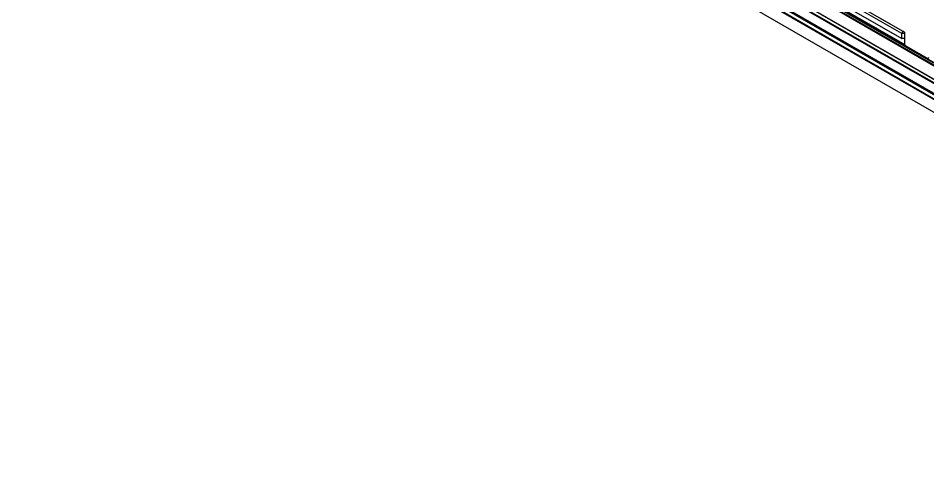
# Model space of a CAD drawing. Header units: inches. Extents: x 2.5 to 102.3, y 2 to 82.2.
# Drawn here: x 13.19 to 25.91, y 63.67 to 70.14 of the extents above; entities that cross this region are included whole.
import ezdxf

# ---------------------------------------------------------------- set-up
doc = ezdxf.new("R2010")
doc.units = ezdxf.units.IN
doc.header["$MEASUREMENT"] = 0

msp = doc.modelspace()

# ---------------------------------------------------------------- linework, layer by layer
for p, q in [((63.365, 47.902), (13.55, 76.66)), ((13.556, 76.671), (63.372, 47.913)), ((63.391, 47.924), (13.576, 76.682)), ((63.396, 47.925), (13.58, 76.683)), ((63.391, 47.937), (13.621, 76.668)), ((13.627, 76.68), (25.59, 69.774)), ((63.196, 47.752), (13.381, 76.51)), ((13.387, 76.521), (63.203, 47.763)), ((63.242, 47.786), (13.426, 76.543)), ((63.246, 47.786), (13.431, 76.544)), ((63.004, 47.64), (13.189, 76.397)), ((13.195, 76.41), (63.011, 47.652)), ((63.055, 47.677), (13.239, 76.435)), ((63.059, 47.678), (13.244, 76.436)), ((13.381, 76.374), (63.196, 47.616)), ((13.241, 76.193), (63.057, 47.435)), ((25.549, 69.928), (24.296, 70.651)), ((24.308, 70.684), (25.561, 69.961)), ((24.296, 70.581), (25.549, 69.858)), ((25.247, 70.144), (25.584, 69.949)), ((25.549, 69.858), (25.549, 69.928)), ((25.584, 69.928), (25.549, 69.928)), ((25.584, 69.86), (25.549, 69.858)), ((25.561, 69.961), (25.562, 69.962)), ((25.584, 69.942), (25.561, 69.961)), ((25.584, 69.949), (25.584, 69.793)), ((25.605, 69.758), (25.905, 69.584))]:
    msp.add_line(p, q)
for centre, radius, start, end in [((25.605, 69.926), 0.0561, 141.3701, 177.4343), ((25.628, 69.795), 0.0441, 182.6052, 237.3925), ((25.913, 69.594), 0.0125, 230.8015, 9.2162)]:
    msp.add_arc(centre, radius, start, end)

doc.saveas('drawing.dxf')
